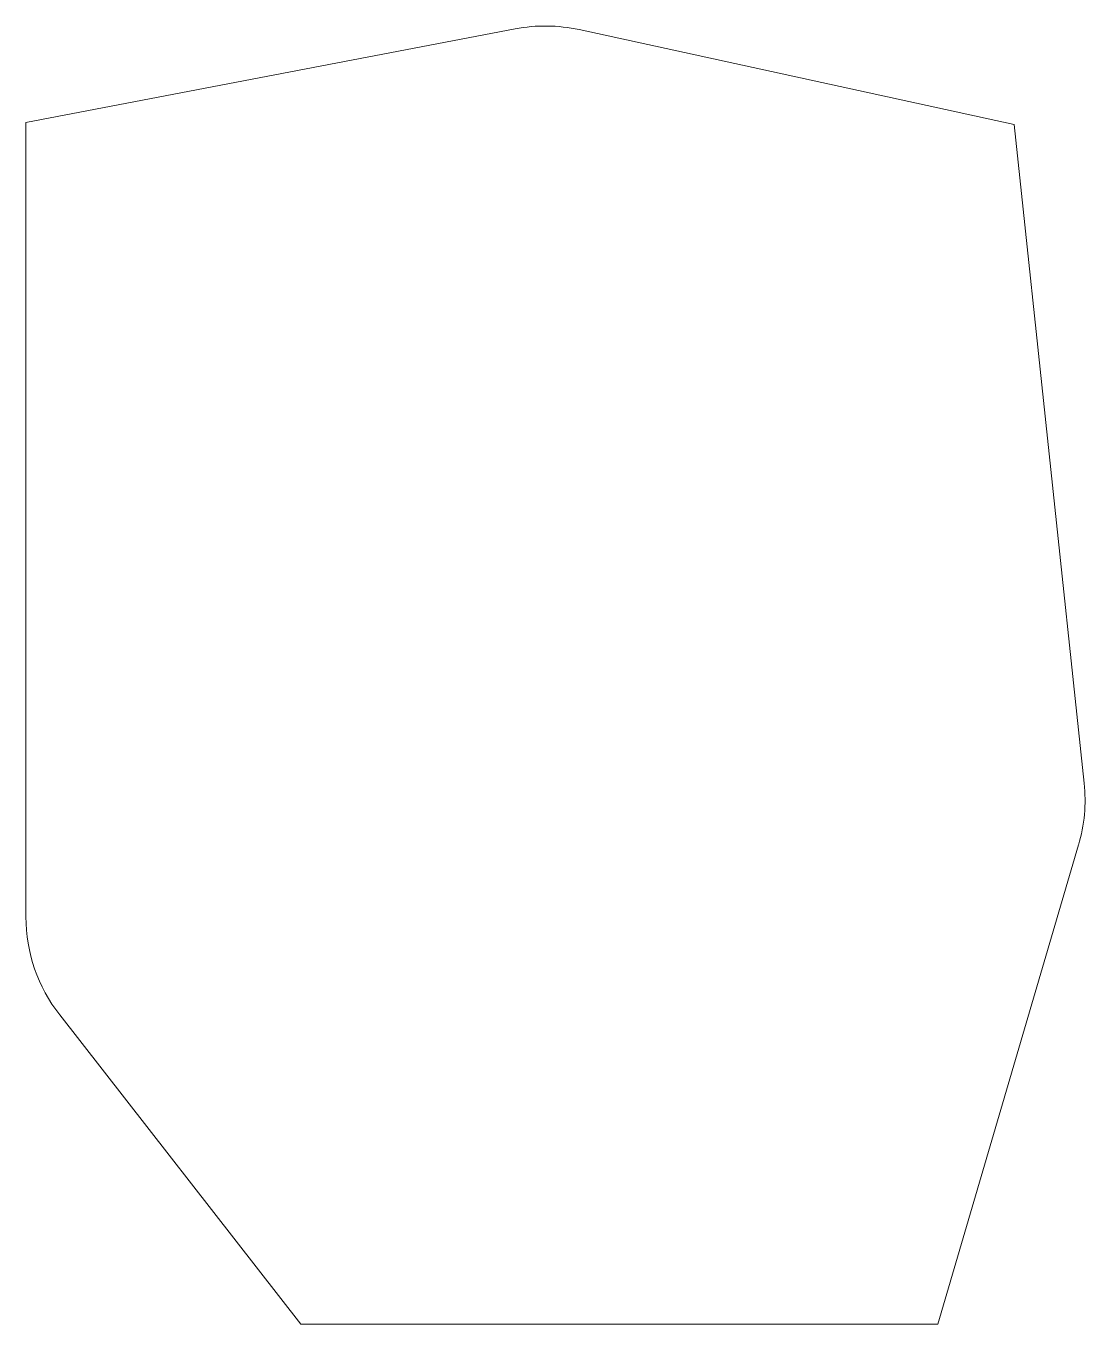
# Model space of a CAD drawing. Header units: millimetres. Extents: x -26 to 74, y 0 to 122.
import ezdxf

# ---------------------------------------------------------------- set-up
doc = ezdxf.new("R2010")
doc.units = ezdxf.units.MM

msp = doc.modelspace()

# ---------------------------------------------------------------- linework, layer by layer
at = {"color": 7, "linetype": 'Continuous', "lineweight": 15}
for p, q in [((20.19, 121.99), (-25.91, 113.17)), ((67.17, 112.97), (26.2, 121.91)), ((-25.91, 113.17), (-25.91, 38.34)), ((73.77, 50.93), (67.17, 112.97)), ((60, 0), (73.25, 45.12)), ((-22.73, 29.11), (0, 0)), ((0, 0), (60, 0))]:
    msp.add_line(p, q, dxfattribs=at)
for centre, start, end in [((23, 107.25), 77.6957, 100.823), ((58.86, 49.34), 343.6322, 6.0796), ((-10.91, 38.34), 180, 217.9904)]:
    msp.add_arc(centre, 15, start, end, dxfattribs=at)

doc.saveas('drawing.dxf')
